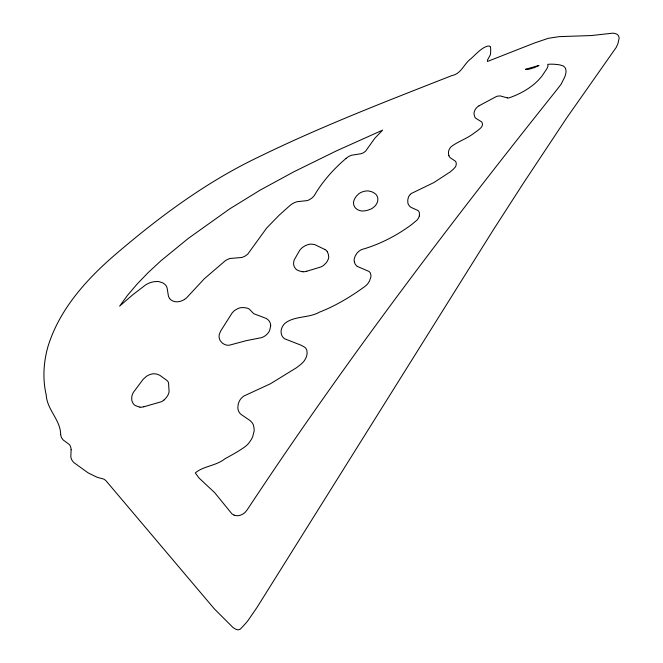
<?xml version="1.0" encoding="UTF-8"?>
<svg xmlns="http://www.w3.org/2000/svg" width="663" height="663" viewBox="0 0 663 663"><rect width="100%" height="100%" fill="white"/><g stroke="black" fill="none" stroke-linecap="round" stroke-linejoin="round"><path stroke-width="0.99" d="M419.298 215.981L419.439 214.87A18.771 14.901 -19.8 0 0 419.389 213.295L419.231 212.334A5.528 4.392 -19 0 0 417.723 210.37L411.019 207.378A17.777 13.989 -18.2 0 1 409.436 205.969L408.499 204.635A17.802 14.022 -18.1 0 1 407.902 203.209L407.762 200.168A39.15 30.987 -16.9 0 1 408.193 198.104L408.416 197.317A4.309 3.39 -18.8 0 1 408.623 196.787L408.93 196.24A13.426 10.583 -18.4 0 1 410.289 194.499M410.281 194.499L410.753 193.994A12.663 9.986 -18.4 0 1 411.184 193.546L433.801 182.607L449.804 172.198A81.665 61.493 -18.7 0 0 453.136 169.421L455.39 166.977A12.125 9.398 -16.7 0 0 456.045 165.286L456.169 164.697A13.243 10.26 -16.8 0 0 456.227 163.438L456.127 162.634A6.298 4.881 -16.4 0 0 455.158 161.043L450.053 157.603A9.224 7.102 -15.9 0 1 448.926 155.689M346.053 158.407C333.688 168.982 322.674 181.214 314.444 195.303A13.053 9.978 -24.2 0 1 312.323 197.665A5.553 4.26 -24.1 0 1 311.941 197.988L311.776 198.113A18.779 14.321 -24.2 0 1 309.994 199.314L309.314 199.704A14.213 10.865 -24.2 0 1 307.408 200.566L297.107 201.718A20.868 16.177 -25 0 0 294.629 202.605L294.148 202.812A8.263 6.365 -25 0 0 293.543 203.102A16.21 12.539 -25 0 0 289.946 205.538L279.272 215.077L266.667 228.031L247.705 254.202L245.169 256.034A20.918 16.409 -28.9 0 0 244.73 256.274L242.111 257.41A3.903 3.025 -28.8 0 1 241.365 257.526L229.962 258.471A16.525 12.879 -29.7 0 0 228.113 259.233L227.566 259.482A20.338 15.871 -29.9 0 0 225.461 260.584L204.279 278.8L187.38 296.999A11.644 8.967 -32.6 0 1 184.587 299.328M479.059 105.782L496.761 96.326A13.475 10.119 -13.8 0 1 498.178 96.11L498.651 96.052A14.089 10.583 -13.8 0 1 500.233 95.92L507.294 97.859M306.828 271.217L320.643 267.032A16.674 13.243 -25.4 0 0 323.461 265.465L326.088 262.954A26.876 21.266 -25.8 0 0 327.257 261.288L328.45 258.769A14.768 11.752 -25.5 0 0 328.749 257.103L328.318 254.261A39.316 31.244 -27 0 0 327.539 252.33L327.19 251.617M143.854 406.775L161.631 401.654A13.956 11.072 -38 0 0 164.076 399.922M302.916 271.706L302.038 271.573A38.744 30.539 -24.9 0 1 299.8 271.109L297.032 269.957A17.495 13.898 -25.8 0 1 295.64 268.755L294.67 267.446A17.909 14.238 -25.8 0 1 294.024 266.062L293.659 264.744A16.815 13.384 -25.9 0 1 293.684 262.275L294.016 260.576A7.865 6.249 -26.3 0 1 294.413 259.548L299.403 250.838A11.818 9.373 -25.7 0 1 300.074 249.901L300.314 249.603A16.028 12.73 -25.6 0 1 302.394 247.498L305.03 245.807A22.07 17.586 -25.8 0 1 307.284 244.871L308.303 244.539A5.934 4.691 -25.5 0 1 309.107 244.349A13.774 10.931 -25.7 0 1 311.395 244.1L314.668 244.556L324.87 249.495M139.968 407.115L138.526 406.717A50.968 40.145 -36.4 0 1 136.296 405.913L135.153 405.424A4.467 3.522 -39 0 1 134.655 405.118L134.191 404.712A14.387 11.362 -38.5 0 1 133.006 403.203A8.611 6.787 -38.8 0 1 132.774 402.822A16.6 13.119 -38.4 0 1 132.053 401.14L131.887 400.56A5.055 3.978 -38.9 0 1 131.804 400.029L131.771 399.574A28.128 22.335 -38 0 1 131.788 397.452L131.896 396.292A5.461 4.293 -38.7 0 1 132.028 395.629L132.094 395.405A14.453 11.42 -38.5 0 1 133.412 392.339L143.084 379.385L146.266 376.46A18.282 14.47 -37.9 0 1 149.1 374.877L150.46 374.38A15.63 12.348 -37.9 0 1 152.391 373.924L153.277 373.808A6.158 4.856 -37.5 0 1 154.007 373.791L154.57 373.816A19.733 15.597 -38.2 0 1 157.023 374.172L159.841 375.316L166.794 380.355A11.014 8.735 -37.7 0 1 167.275 380.777L167.407 380.902A6.141 4.873 -37.5 0 1 168.526 382.957L169.082 391.435A6.042 4.807 -37.8 0 1 168.982 392.38L168.501 393.897A14.801 11.743 -38 0 1 167.341 396.151L166.512 397.303A22.857 18.058 -37.9 0 1 165.12 398.911L164.457 399.582A6.539 5.205 -38.1 0 1 164.084 399.93M234.047 515.118L231.934 513.858L214.646 492.626L198.95 477.948L195.312 472.934C203.044 466.097 216.295 465.882 224.906 458.813C231.859 454.959 238.92 451.196 245.351 446.489A25.194 20.976 -37.8 0 0 248.633 443.365L251.244 439.61A45.474 37.493 -38.2 0 0 252.653 436.834L254.103 431.232A36.175 30.001 -38.6 0 0 254.103 428.555L253.498 425.256A17.188 14.362 -37.8 0 0 252.23 422.828L250.133 420.615L241.199 414.508A14.801 12.315 -35.4 0 1 239.128 412.253L238.241 410.157A28.426 23.752 -34.6 0 1 237.818 407.911L238.257 403.891A34.965 29.363 -34.8 0 1 239.31 401.214L240.321 399.457A14.619 12.166 -35.5 0 1 243.943 396.002L270.421 383.769L296.311 367.849A94.511 75.367 -30.6 0 0 300.729 364.443L303.613 361.691A21.788 18 -30.8 0 0 305.038 359.545L305.378 358.973A21.804 18.017 -30.8 0 0 306.356 356.901L306.994 354.398A27.556 22.741 -31.3 0 0 307.102 352.335L306.77 350.064A10.757 8.926 -30.3 0 0 305.701 348.208L305.121 347.578A6.232 5.171 -30 0 0 304.425 347.039L302.295 345.862A95.629 79.983 -36.6 0 0 300.629 345.042L284.518 338.735A19.326 15.829 -28.9 0 1 282.828 337.077L282.405 336.489A15.813 12.962 -29.1 0 1 281.551 334.691L281.336 333.937A20.371 16.716 -28.9 0 1 281.095 332.055L281.12 330.854A20.387 16.749 -29 0 1 281.51 328.898L281.924 327.696A20.412 16.782 -29.1 0 1 282.91 325.831L283.54 324.903A16.244 13.326 -29.3 0 1 284.941 323.32C294.571 315.671 308.759 318.265 319.384 312.182A196.273 146.482 -25.1 0 0 326.519 309.215C339.953 303.19 352.583 295.425 364.476 286.756A17.686 14.362 -23.8 0 0 367.045 284.593L367.36 284.203A7.749 6.315 -23.6 0 0 367.816 283.631L368.189 283.084A40.41 32.545 -24.8 0 0 369.564 280.888L370.932 276.711A22.691 18.44 -24.3 0 0 370.874 274.971L370.443 273.173A7.053 5.743 -23.3 0 0 368.785 271.349L357.258 266.393M169.637 298.524L168.468 296.353L167.126 288.098A14.826 11.304 -33.5 0 0 166.023 285.587L164.548 284.071A32.976 25.153 -34.4 0 0 162.733 282.844L158.987 281.634A33.175 25.401 -34.3 0 0 156.874 281.485L153.145 281.858A29.487 22.6 -34 0 0 150.833 282.488L149.092 283.118A21.423 16.376 -33.7 0 0 145.446 285.032L132.658 294.861L119.613 306.132L127.437 295.449L137.241 283.913L148.089 272.684L160.952 260.758L188.333 238.373L229.746 208.845L260.07 190.165L293.991 171.725L336.274 150.949L382.601 130.139L374.769 138.318L365.901 150.75A5.519 4.177 -20.7 0 1 365.139 151.57L363.399 152.755A10.169 7.674 -20.8 0 1 360.945 153.741L351.655 155.217A16.583 12.663 -21.3 0 0 349.02 156.352L348.854 156.435A13.376 10.202 -21.3 0 0 346.069 158.424M490.363 47.056L489.717 46.145L488.324 46.07A7.799 5.652 -14.3 0 0 487.081 46.269L484.91 47.139A28.915 21.125 -13.8 0 0 482.54 48.49C478.379 51.308 474.94 55.054 471.252 58.443C463.959 63.499 461.465 73.875 451.835 75.599C386.902 101.099 321.679 126.202 258.943 156.849C205.853 182.11 158.432 217.489 114.028 255.669C85.577 280.316 59.148 310.011 47.935 346.674C43.468 362.346 42.498 379.178 46.244 395.107C47.032 409.8 60.706 420.193 60.648 434.58M448.917 155.689L448.776 155.175A25.898 19.931 -15.1 0 1 448.478 153.451L448.586 151.33A17.561 13.533 -15.5 0 1 449.075 149.821L449.854 148.338A16.815 12.962 -15.6 0 1 451.47 146.448C458.564 141.178 467.39 138.526 474.352 132.89A57.126 42.515 -16.5 0 0 475.868 131.846L477.459 130.686A63.118 46.858 -16.6 0 0 478.587 129.832L480.741 127.942A11.594 8.785 -15.1 0 0 481.794 126.525L482.192 125.771A3.448 2.611 -14.8 0 0 482.341 125.299L482.407 124.926A10.583 8.022 -15.1 0 0 482.457 123.774L481.786 121.959L475.636 118.171A20.354 15.299 -14 0 1 474.758 116.887L474.004 113.928A26.072 19.641 -13.7 0 1 474.136 112.345L475.04 109.826A21.78 16.442 -14 0 1 476.142 108.268L476.407 107.936A9.307 7.003 -14.5 0 1 479.076 105.798M71.132 449.763L70.833 456.335A7.102 5.519 -43 0 0 70.9 457.014A17.984 14.031 -42.7 0 0 71.604 459.592L73.585 462.376L87.143 472.18A46.634 36.788 -41.4 0 0 88.908 473.274L97.105 477.269L103.826 479.125L105.782 480.509L214.282 608.808L232.937 627.447A23.777 20.694 -52.7 0 0 235.605 629.088L236.865 629.626A6.199 5.379 -54.2 0 0 238.1 629.85L240.238 629.204L244.34 624.869A112.553 93.864 -48.7 0 0 246.081 622.864L247.133 621.612A39.001 33.481 -51.9 0 0 248.41 619.988L257.07 607.341L492.518 231.122L523.264 183.378L566.616 118.039L616.242 47.371L617.875 43.791L619.101 38.379A11.395 8.205 -9.3 0 0 618.745 36.424L618.521 35.951A10.923 7.865 -9.3 0 0 617.866 35.031L616.913 34.261A10.741 7.741 -9.2 0 0 615.554 33.68L614.941 33.49A10.915 7.865 -9.2 0 0 612.728 33.167L591.487 35.545L559.232 36.639L548.318 38.305L534.196 43.103L487.438 61.477L487.471 60.06L490.338 54.847L490.628 52.493A85.527 61.734 -17.8 0 0 490.678 51.051L490.661 48.374A7.799 5.635 -14.5 0 0 490.363 47.056M143.846 406.709A10.384 8.196 -38.7 0 1 139.943 407.198M324.837 249.537A8.412 6.696 -25.2 0 1 327.249 251.584M306.812 271.15A10.691 8.503 -26.2 0 1 302.892 271.822M169.637 298.524A18.1 13.948 -32.2 0 0 170.979 299.941L172.803 300.969A22.252 17.114 -32.1 0 0 174.518 301.541L174.709 301.59A5.097 3.937 -32.9 0 0 175.214 301.69L175.811 301.756A15 11.544 -32.4 0 0 177.891 301.748L178.778 301.624A19.492 14.967 -32.3 0 0 180.808 301.143L182.052 300.687A19.492 14.967 -32.4 0 0 183.982 299.717L184.165 299.618A6.058 4.682 -32.6 0 0 184.604 299.344M234.047 515.118A15.829 13.509 -42.8 0 0 235.224 515.466L236.409 515.665A14.536 12.398 -42.9 0 0 238.431 515.665L240.072 515.317A16.244 13.84 -42.9 0 0 242.128 514.438L242.956 513.982A16.235 13.824 -43 0 0 245.227 512.259L247.39 509.532C343.144 364.426 448.163 225.727 556.68 89.994L561.23 84.035L564.619 77.256A50.429 37.037 -13 0 0 565.614 74.364L566.028 71.96A24.432 17.992 -11.9 0 0 565.904 69.963L565.514 68.521A12.431 9.149 -11.3 0 0 564.777 67.311L563.31 65.977L560.691 65.156A40.791 30.448 -11.6 0 0 558.205 64.626L553.895 64.22A85.701 65.38 -11.6 0 0 550.563 64.17L547.771 64.352L547.928 66.399A27.614 20.188 -12.8 0 1 546.702 68.977L541.812 76.286L538.422 80.132A91.229 65.645 -15.1 0 1 535.505 82.933C527.939 89.662 518.814 94.444 509.292 97.801A3.008 2.246 -13.3 0 1 507.303 97.842M419.298 215.981A13.5 10.716 -19.4 0 1 418.461 218.127L417.16 219.959L412.56 223.812A112.445 85.452 -21.7 0 1 410.53 225.387C395.844 236.094 379.443 244.456 361.948 249.47A8.984 7.235 -22.7 0 0 358.807 251.385L358.633 251.517A22.327 18.092 -22.4 0 0 356.918 253.208L355.144 256.208A39.888 32.437 -21.2 0 0 354.44 258.313L354.216 259.125A4.417 3.555 -23.2 0 0 354.133 259.681L354.141 260.468A14.064 11.346 -22.6 0 0 354.448 262.192M354.448 262.192A8.213 6.63 -22.9 0 0 354.531 262.465A15.382 12.415 -22.5 0 0 355.302 264.189L355.683 264.761A18.63 15.017 -22.3 0 0 357.249 266.393M71.098 449.771A14.014 10.782 -43.2 0 0 70.435 446.423A13.998 10.765 -43.2 0 0 69.391 444.55L63.275 440.041A20.884 16.119 -41.5 0 1 61.874 438.193L61.551 437.588A17.172 13.243 -41.7 0 1 60.656 434.572M353.52 202.505L353.561 203.392A20.578 16.078 -21 0 0 353.843 205.149L354.589 206.815A20.536 16.028 -21 0 0 355.683 208.232L357.208 209.433A20.512 15.978 -21.1 0 0 358.948 210.295L360.705 210.801A17.155 13.368 -21.3 0 0 362.777 211.025L365.769 210.693A36.78 28.385 -21.2 0 0 368.288 210.047L371.189 208.903A18.44 14.354 -21.5 0 0 373.112 207.718L374.844 206.193A21.083 16.409 -21.7 0 0 376.037 204.759L377.214 202.638A21.117 16.451 -21.8 0 0 377.711 201.013L377.86 198.825A21.15 16.509 -21.9 0 0 377.579 197.276L376.849 195.568A17.677 13.815 -21.7 0 0 375.739 194.151L373.625 192.651A37.824 29.76 -22.6 0 0 371.545 191.698L368.578 190.969A16.699 13.061 -21.5 0 0 366.548 190.944L364.6 191.234A20.611 16.161 -21.5 0 0 362.479 191.822L360.664 192.618A17.578 13.757 -21.3 0 0 358.832 193.753L356.595 195.941A33.49 26.363 -20.6 0 0 355.302 197.698L354.233 199.72A19.459 15.232 -21.1 0 0 353.677 201.511L353.52 202.505M270.653 325.79L270.438 327.033A50.139 39.962 -32.5 0 1 269.907 329.354L269.543 330.597A4.343 3.522 -30.8 0 1 269.302 331.185L268.954 331.782A14.047 11.346 -31 0 1 265.904 335.246L264.562 336.207A23.661 19.028 -30.7 0 1 261.612 337.633L246.454 340.608L229.879 345.05A5.909 4.749 -32.8 0 1 228.818 345.232L227.575 345.224A10.807 8.669 -32.6 0 1 225.014 344.619L223.721 343.964A27.689 22.177 -31.6 0 1 222.196 342.962L220.133 340.533A23.081 18.539 -31.9 0 1 219.494 338.884L219.163 337.641A5.934 4.749 -32.8 0 1 219.08 336.903L219.08 336.647A14.205 11.395 -32.4 0 1 219.403 334.019L220.903 330.63L232.083 313.035A17.628 14.122 -31.3 0 1 234.478 310.64L235.158 310.135A15.605 12.489 -31.4 0 1 237.205 308.941A8.296 6.622 -31.2 0 1 237.52 308.784A14.254 11.404 -31.4 0 1 239.542 307.997L240.445 307.765A4.459 3.547 -31.1 0 1 241.083 307.673L242.012 307.632A40.658 32.777 -32.7 0 1 244.407 307.649L247.473 308.187A16.053 12.837 -31.5 0 1 249.553 309.348L253.68 313.665L265.871 318.306A19.426 15.705 -31.4 0 1 268.2 319.939L268.921 320.701A15.73 12.713 -31.2 0 1 269.924 322.375A8.37 6.771 -30.7 0 1 270.048 322.649A14.362 11.611 -31.1 0 1 270.579 324.398L270.678 325.201A4.334 3.506 -30.5 0 1 270.653 325.79M538.845 65.496L536.674 66.565A86.72 61.269 -13.8 0 1 534.063 67.709L528.875 69.267A21.067 15.315 -12.5 0 1 527.077 69.391L525.469 69.292L538.845 65.496"/></g></svg>
